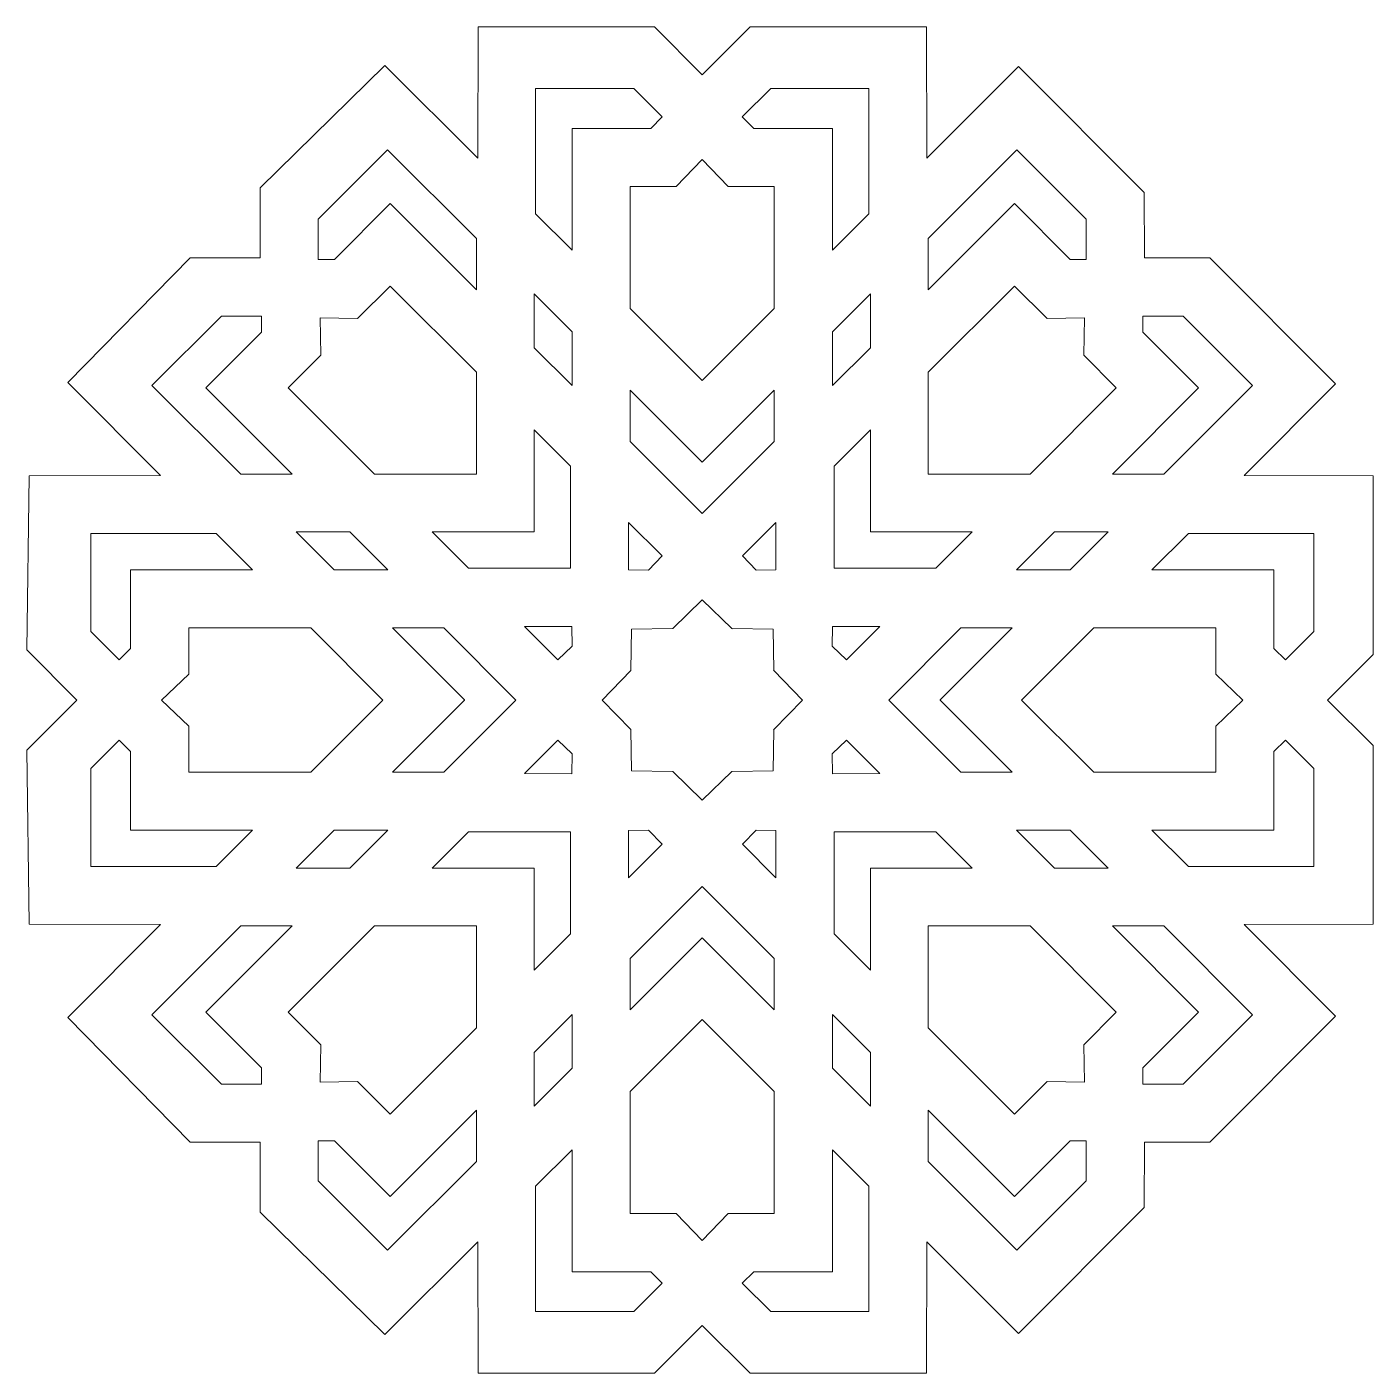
# Model space of a CAD drawing. Header units: inches. Extents: x 0 to 8.23, y -10.36 to -2.13.
import ezdxf

# ---------------------------------------------------------------- set-up
doc = ezdxf.new("R2010")
doc.units = ezdxf.units.IN
doc.header["$MEASUREMENT"] = 0
doc.layers.add('Layer 1', color=7, linetype='Continuous')

msp = doc.modelspace()

# ---------------------------------------------------------------- linework, layer by layer
at = {"layer": 'Layer 1', "lineweight": 0}
for points in [[(8.2271, -4.8713), (7.439, -4.8701), (7.9982, -4.3089), (7.2293, -3.5399), (6.8295, -3.5394), (6.8291, -3.1399), (6.0601, -2.3708), (5.4992, -2.9302), (5.4978, -2.1282), (5.4856, -2.1279), (4.42, -2.1279), (4.1273, -2.4202), (3.8348, -2.1279), (2.7693, -2.1279), (2.757, -2.1282), (2.7556, -2.9302), (2.1877, -2.364), (1.4254, -3.1123), (1.4249, -3.5394), (0.9976, -3.54), (0.2495, -4.302), (0.8158, -4.8701), (0.0136, -4.8713), (0, -5.9355), (0.3056, -6.2418), (0, -6.5483), (0.0136, -7.6124), (0.8158, -7.6135), (0.2495, -8.1816), (0.998, -8.9437), (1.4249, -8.9441), (1.4254, -9.3712), (2.1877, -10.1195), (2.7556, -9.5534), (2.757, -10.3552), (3.8349, -10.3552), (4.1273, -10.0635), (4.4197, -10.3552), (5.4978, -10.3552), (5.4992, -9.5534), (6.0599, -10.1125), (6.8291, -9.3434), (6.8295, -8.9441), (7.2289, -8.9437), (7.998, -8.1745), (7.439, -7.6135), (8.2271, -7.6124), (8.2271, -6.5206), (7.9491, -6.2418), (8.2271, -5.9635), (8.2271, -4.8713)], [(3.1092, -2.504), (3.7092, -2.5046), (3.8826, -2.6779), (3.8128, -2.7478), (3.3313, -2.7478), (3.3313, -3.4932), (3.1092, -3.2711), (3.1092, -2.504)], [(4.5456, -2.5046), (5.1456, -2.504), (5.1456, -3.2711), (4.9235, -3.4932), (4.9235, -2.7478), (4.442, -2.7478), (4.372, -2.6779), (4.5456, -2.5046)], [(1.7805, -3.3035), (2.2043, -2.8788), (2.7467, -3.4211), (2.7467, -3.7352), (2.2196, -3.2081), (1.879, -3.5485), (1.7804, -3.5488), (1.7805, -3.3035)], [(5.508, -3.4211), (6.0504, -2.8788), (6.4744, -3.3035), (6.4744, -3.5488), (6.3757, -3.5485), (6.0352, -3.2081), (5.508, -3.7355), (5.508, -3.4211)], [(4.1273, -2.9379), (4.2861, -3.1033), (4.5676, -3.1033), (4.5676, -3.8494), (4.1273, -4.2898), (3.687, -3.8494), (3.687, -3.1033), (3.9687, -3.1033), (4.1273, -2.9379)], [(1.7957, -4.1348), (1.7912, -3.9056), (2.0204, -3.9102), (2.2194, -3.7114), (2.747, -4.2386), (2.7471, -4.8616), (2.1243, -4.8613), (1.5967, -4.3338), (1.7957, -4.1348)], [(3.3313, -3.9923), (3.3315, -4.3204), (3.0996, -4.0883), (3.0994, -3.7602), (3.3313, -3.9923)], [(5.155, -4.0883), (4.9232, -4.3204), (4.9235, -3.9923), (5.1552, -3.7602), (5.155, -4.0883)], [(5.5078, -4.2386), (6.0352, -3.7114), (6.2344, -3.9102), (6.4635, -3.9056), (6.4589, -4.1348), (6.6579, -4.3338), (6.1304, -4.8613), (5.5077, -4.8616), (5.5078, -4.2386)], [(0.7644, -4.3187), (1.1891, -3.8948), (1.4343, -3.8948), (1.4341, -3.9934), (1.0938, -4.334), (1.6209, -4.8611), (1.3066, -4.861), (0.7644, -4.3187)], [(7.0656, -3.8948), (7.4903, -4.3187), (6.9479, -4.8611), (6.6337, -4.8611), (7.161, -4.334), (6.8205, -3.9934), (6.8203, -3.8948), (7.0656, -3.8948)], [(4.1273, -4.7881), (4.1275, -4.7882), (4.1275, -4.7877), (4.5676, -4.3479), (4.5676, -4.6618), (4.1273, -5.1017), (3.687, -4.6618), (3.687, -4.3479), (4.1271, -4.7877), (4.1271, -4.7882), (4.1273, -4.7881)], [(3.0989, -5.2139), (3.0994, -5.2143), (3.0994, -5.2139), (3.0998, -5.2139), (3.0994, -5.2133), (3.0994, -4.5912), (3.3215, -4.8132), (3.3212, -5.4358), (2.6987, -5.4361), (2.4767, -5.2139), (3.0989, -5.2139)], [(5.1554, -5.2139), (5.1554, -5.2143), (5.1558, -5.2139), (5.7779, -5.2139), (5.5559, -5.4361), (4.9333, -5.4359), (4.9331, -4.8132), (5.1552, -4.5912), (5.1554, -5.2133), (5.1548, -5.2139), (5.1554, -5.2139)], [(3.8826, -5.3604), (3.7983, -5.4471), (3.677, -5.4453), (3.6773, -5.1558), (3.8826, -5.3604)], [(4.5772, -5.1559), (4.5777, -5.4453), (4.4565, -5.4471), (4.3724, -5.3604), (4.5772, -5.1559)], [(1.1565, -5.2237), (1.3787, -5.4457), (0.6332, -5.4457), (0.6332, -5.9272), (0.5635, -5.997), (0.3902, -5.8235), (0.3896, -5.2237), (1.1565, -5.2237)], [(1.6458, -5.2139), (1.9739, -5.2142), (2.2059, -5.4459), (1.8777, -5.4457), (1.6458, -5.2139)], [(6.0487, -5.4459), (6.2808, -5.2142), (6.6091, -5.2139), (6.3767, -5.4457), (6.0487, -5.4459)], [(7.8644, -5.8238), (7.6913, -5.997), (7.6214, -5.9272), (7.6214, -5.4457), (6.8759, -5.4457), (7.0982, -5.2237), (7.865, -5.2237), (7.8644, -5.8238)], [(4.5649, -6.4217), (4.564, -6.4216), (4.564, -6.4228), (4.563, -6.4235), (4.564, -6.4239), (4.5601, -6.6746), (4.3095, -6.6785), (4.3091, -6.6776), (4.3081, -6.6785), (4.307, -6.6785), (4.3072, -6.6794), (4.1273, -6.8539), (3.9473, -6.6794), (3.9476, -6.6785), (3.9464, -6.6785), (3.9456, -6.6776), (3.9452, -6.6785), (3.6945, -6.6746), (3.6906, -6.4239), (3.6915, -6.4235), (3.6906, -6.4228), (3.6906, -6.4216), (3.6899, -6.4217), (3.5152, -6.2418), (3.6899, -6.0617), (3.6906, -6.0623), (3.6906, -6.0609), (3.6915, -6.0601), (3.6906, -6.0599), (3.6945, -5.8089), (3.9452, -5.8052), (3.9456, -5.806), (3.9464, -5.8052), (3.9476, -5.8052), (3.9473, -5.8043), (4.1273, -5.6299), (4.3072, -5.8043), (4.307, -5.8052), (4.3082, -5.8052), (4.3091, -5.806), (4.3095, -5.8052), (4.5601, -5.8089), (4.564, -6.0599), (4.563, -6.0601), (4.564, -6.0609), (4.564, -6.0623), (4.5649, -6.0617), (4.7395, -6.2418), (4.5649, -6.4217)], [(0.8233, -6.2418), (0.9888, -6.083), (0.9888, -5.8015), (1.7347, -5.8015), (2.1752, -6.2418), (1.7347, -6.6821), (0.9888, -6.6821), (0.9888, -6.4007), (0.8233, -6.2418)], [(2.6736, -6.2418), (2.6738, -6.2414), (2.6733, -6.2414), (2.2334, -5.8015), (2.5475, -5.8015), (2.9876, -6.2418), (2.5475, -6.6821), (2.2334, -6.6821), (2.6733, -6.2422), (2.6738, -6.2422), (2.6736, -6.2418)], [(3.2456, -5.997), (3.0414, -5.7921), (3.3309, -5.7916), (3.3325, -5.9128), (3.2456, -5.997)], [(5.0088, -5.997), (4.9219, -5.9128), (4.9237, -5.7916), (5.2132, -5.7921), (5.0088, -5.997)], [(5.5812, -6.2418), (5.581, -6.2422), (5.5813, -6.2422), (6.0213, -6.6821), (5.7073, -6.6821), (5.2674, -6.2418), (5.7073, -5.8015), (6.0213, -5.8015), (5.5813, -6.2414), (5.581, -6.2414), (5.5812, -6.2418)], [(7.4312, -6.2418), (7.2659, -6.4007), (7.2659, -6.6821), (6.5199, -6.6821), (6.0791, -6.2418), (6.5199, -5.8015), (7.2659, -5.8015), (7.2659, -6.083), (7.4312, -6.2418)], [(0.3896, -7.26), (0.3902, -6.6599), (0.5635, -6.4867), (0.6332, -6.5562), (0.6332, -7.0379), (1.3787, -7.0379), (1.1565, -7.26), (0.3896, -7.26)], [(3.3325, -6.5709), (3.3309, -6.692), (3.0414, -6.6916), (3.2456, -6.4867), (3.3325, -6.5709)], [(5.2132, -6.6916), (4.9237, -6.692), (4.9219, -6.5709), (5.0088, -6.4867), (5.2132, -6.6916)], [(7.0982, -7.26), (6.8759, -7.0379), (7.6214, -7.0379), (7.6214, -6.5562), (7.6913, -6.4867), (7.8644, -6.6599), (7.865, -7.26), (7.0982, -7.26)], [(1.8777, -7.0379), (2.2059, -7.0377), (1.9739, -7.2696), (1.6458, -7.2697), (1.8777, -7.0379)], [(3.0994, -7.2698), (3.0994, -7.2693), (3.0989, -7.2698), (2.4767, -7.2696), (2.6987, -7.0478), (3.3212, -7.0478), (3.3215, -7.6704), (3.0994, -7.8922), (3.0994, -7.2702), (3.0998, -7.2698), (3.0994, -7.2698)], [(3.6776, -7.3277), (3.677, -7.0383), (3.7983, -7.0365), (3.8826, -7.1235), (3.6776, -7.3277)], [(4.3724, -7.1235), (4.4564, -7.0365), (4.5777, -7.0383), (4.5772, -7.3277), (4.3724, -7.1235)], [(5.1558, -7.2698), (5.1554, -7.2693), (5.1554, -7.2698), (5.1548, -7.2698), (5.1554, -7.2702), (5.1552, -7.8922), (4.9331, -7.6704), (4.9333, -7.0478), (5.5559, -7.0478), (5.7779, -7.2696), (5.1558, -7.2698)], [(6.6091, -7.2698), (6.2808, -7.2696), (6.0487, -7.0377), (6.3767, -7.0379), (6.6091, -7.2698)], [(4.1273, -7.6956), (4.1271, -7.6953), (4.1271, -7.6958), (3.687, -8.1356), (3.687, -7.8219), (4.1273, -7.3818), (4.5676, -7.8219), (4.5676, -8.1356), (4.1275, -7.6958), (4.1275, -7.6953), (4.1273, -7.6956)], [(1.1891, -8.5887), (0.7644, -8.1649), (1.3066, -7.6224), (1.6209, -7.6224), (1.0938, -8.1495), (1.4341, -8.4901), (1.4343, -8.5889), (1.1891, -8.5887)], [(2.747, -8.245), (2.2194, -8.7724), (2.0204, -8.5734), (1.7912, -8.5779), (1.7957, -8.3488), (1.5967, -8.1498), (2.1243, -7.6224), (2.7471, -7.6221), (2.747, -8.245)], [(6.4589, -8.3488), (6.4635, -8.5779), (6.2344, -8.5734), (6.0352, -8.7724), (5.5078, -8.245), (5.5077, -7.6221), (6.1304, -7.6224), (6.6579, -8.1498), (6.4589, -8.3488)], [(7.4902, -8.1649), (7.0656, -8.5887), (6.8203, -8.5889), (6.8205, -8.4901), (7.161, -8.1496), (6.6337, -7.6224), (6.9479, -7.6224), (7.4902, -8.1649)], [(3.0996, -8.3955), (3.3315, -8.1632), (3.3313, -8.4913), (3.0994, -8.7234), (3.0996, -8.3955)], [(4.1273, -9.5455), (3.9687, -9.3802), (3.687, -9.3802), (3.687, -8.6343), (4.1273, -8.1938), (4.5676, -8.6343), (4.5676, -9.3802), (4.2861, -9.3802), (4.1273, -9.5455)], [(4.9235, -8.4913), (4.9232, -8.1635), (5.155, -8.3955), (5.1552, -8.7234), (4.9235, -8.4913)], [(2.7467, -9.0623), (2.2043, -9.605), (1.7805, -9.1801), (1.7804, -8.9349), (1.879, -8.935), (2.2196, -9.2754), (2.7467, -8.7481), (2.7467, -9.0623)], [(6.4744, -9.1801), (6.0504, -9.605), (5.508, -9.0623), (5.508, -8.7481), (6.0352, -9.2754), (6.3757, -8.935), (6.4744, -8.9349), (6.4744, -9.1801)], [(3.7092, -9.979), (3.1092, -9.9797), (3.1092, -9.2125), (3.3313, -8.9905), (3.3313, -9.7362), (3.8128, -9.7362), (3.8826, -9.8058), (3.7092, -9.979)], [(5.1456, -9.9797), (4.5456, -9.979), (4.372, -9.8058), (4.442, -9.7362), (4.9235, -9.7362), (4.9235, -8.9905), (5.1456, -9.2125), (5.1456, -9.9797)]]:
    msp.add_lwpolyline(points, dxfattribs=at)

doc.saveas('drawing.dxf')
